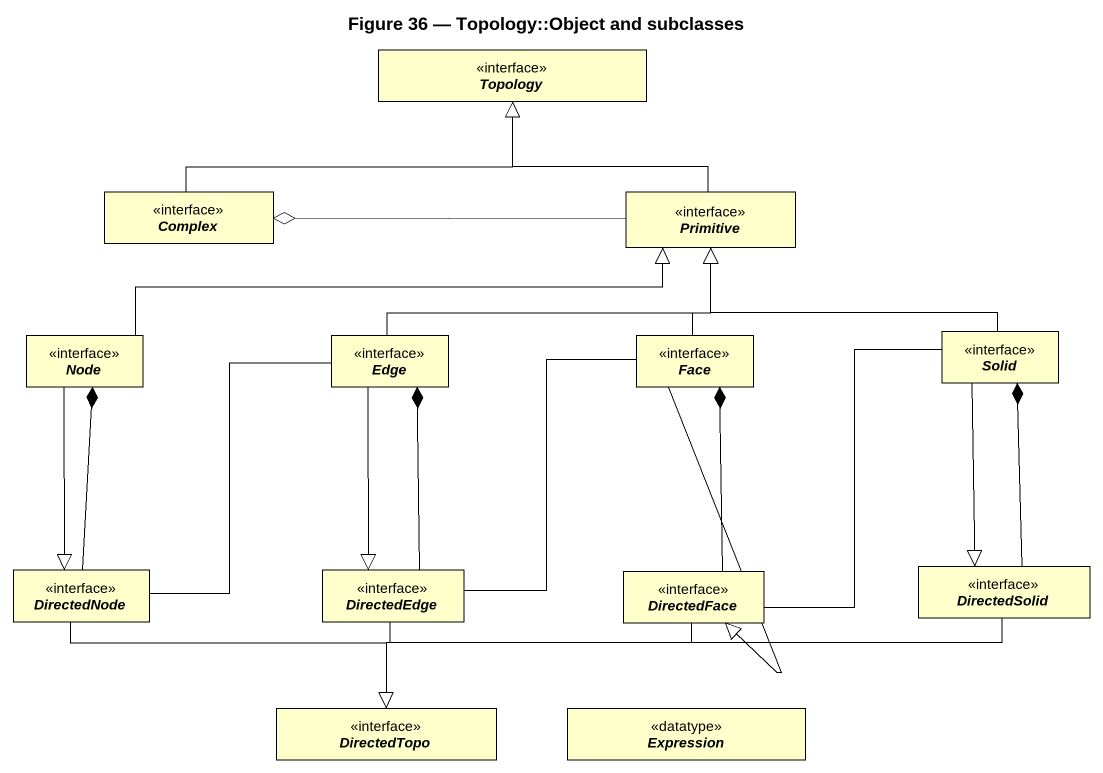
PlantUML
@startuml
title Figure 36 — Topology::Object and subclasses
hide circle
hide empty members
interface Topology
interface Complex
interface Primitive
interface "Node" as Node_
interface Edge
interface Face
interface Solid
interface DirectedNode
interface DirectedEdge
interface DirectedFace
interface DirectedSolid
interface DirectedTopo
interface Expression <<datatype>>
Complex -right-|> Topology
Primitive -up-|> Topology
Primitive -left-o Complex
Node_ -right-|> Primitive
Node_ --|> DirectedNode
Edge -right-|> Primitive
Edge --|> DirectedEdge
Face -up-|> Primitive
Face -- DirectedEdge
Face --|> DirectedFace
Solid -left-|> Primitive
Solid -- DirectedFace
Solid --|> DirectedSolid
DirectedNode -up-* Node_
DirectedNode -up- Edge
DirectedNode -right-|> DirectedTopo
DirectedEdge -up-* Edge
DirectedEdge --|> DirectedTopo
DirectedFace -up-* Face
DirectedFace -left-|> DirectedTopo
DirectedSolid -up-* Solid
DirectedSolid -left-|> DirectedTopo
@enduml
